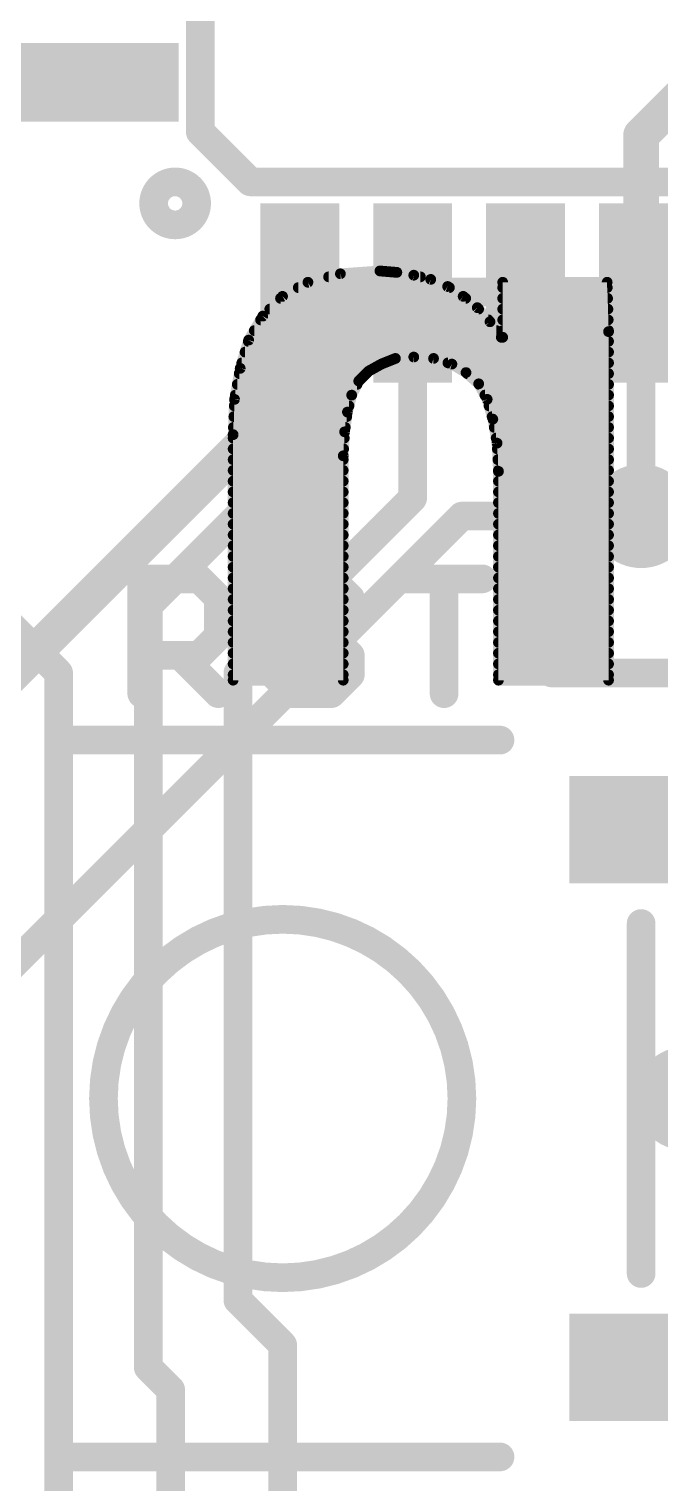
# Model space of a CAD drawing. Extents: x -11.6 to 46, y -5.8 to 74.7.
# Drawn here: x 6.93 to 11.4, y 40.3 to 50.6 of the extents above; entities that cross this region are included whole.
import ezdxf

# ---------------------------------------------------------------- set-up
doc = ezdxf.new("R2010")
doc.units = 0
for name, color, linetype in [('1', 12, 'CONTINUOUS'), ('16', 132, 'CONTINUOUS'), ('18', 110, 'CONTINUOUS'), ('21', 41, 'CONTINUOUS'), ('22', 40, 'CONTINUOUS')]:
    doc.layers.add(name, color=color, linetype=linetype)

# ---------------------------------------------------------------- blocks, each defined once
blk = doc.blocks.new('RECT')
blk.add_solid([(-0.5, -0.5), (0.5, -0.5), (-0.5, 0.5), (0.5, 0.5)])
blk = doc.blocks.new('ROUNDV')
at = {"const_width": 0.5}
blk.add_lwpolyline([(0, -0.25, 1), (0, 0.25, 1), (0, -0.25)], format="xyb", dxfattribs=at)

msp = doc.modelspace()

# ---------------------------------------------------------------- linework, layer by layer
at = {"layer": '1'}
for points, const_width in [([(12.4619, 51.0381), (11.2713, 49.8475)], 0.254), ([(7.3597, 50.2225), (6.725, 50.2225)], 0.2032), ([(11.2713, 49.8475), (11.2713, 48.7489)], 0.254), ([(11.2713, 49.8475), (11.2713, 47.1487)], 0.2032), ([(11.2713, 48.7489), (11.2523, 48.7299)], 0.254), ([(8.8522, 48.7299), (8.8522, 47.5873)], 0.2032), ([(9.6523, 48.7299), (9.6523, 47.276)], 0.2032), ([(10.4523, 48.7299), (10.4523, 46.2215)], 0.2032), ([(8.8522, 47.5873), (7.7788, 46.5138)], 0.2032), ([(9.6523, 47.276), (8.4138, 46.0375)], 0.2032), ([(6.5088, 46.6725), (7.1438, 46.0375)], 0.2032), ([(7.7788, 46.5138), (7.7788, 41.1163)], 0.2032), ([(10.4523, 46.2215), (10.6363, 46.0375)], 0.2032), ([(7.1438, 46.0375), (7.1438, 39.8463)], 0.2032), ([(8.4138, 46.0375), (8.4138, 41.5925)], 0.2032), ([(10.6363, 46.0375), (12.065, 46.0375)], 0.2032), ([(8.4138, 41.5925), (8.7313, 41.275)], 0.2032), ([(8.7313, 41.275), (8.7313, 39.6875)], 0.2032), ([(7.7788, 41.1163), (7.9375, 40.9575)], 0.2032), ([(7.9375, 40.9575), (7.9375, 38.4175)], 0.2032)]:
    msp.add_lwpolyline(points, dxfattribs=dict(at, const_width=const_width))
for points, const_width in [([(7.3597, 50.1717, 1), (7.3597, 50.2733)], 0.1016), ([(11.3347, 49.8475, 1), (11.2078, 49.8475)], 0.127), ([(11.2263, 49.8924, 1), (11.3162, 49.8026)], 0.127), ([(11.3221, 49.8475, 1), (11.2204, 49.8475)], 0.1016), ([(11.2073, 48.7748, 1), (11.2972, 48.685)], 0.127), ([(11.3162, 48.704, 1), (11.2263, 48.7938)], 0.127), ([(8.9031, 48.7299, 1), (8.8014, 48.7299)], 0.1016), ([(9.7031, 48.7299, 1), (9.6014, 48.7299)], 0.1016), ([(10.5031, 48.7299, 1), (10.4015, 48.7299)], 0.1016), ([(11.2078, 48.7489, 1), (11.3347, 48.7489)], 0.127), ([(8.8014, 47.5873, 1), (8.9031, 47.5873)], 0.1016), ([(8.8882, 47.5513, 1), (8.8163, 47.6232)], 0.1016), ([(9.6014, 47.276, 1), (9.7031, 47.276)], 0.1016), ([(9.6882, 47.2401, 1), (9.6163, 47.3119)], 0.1016), ([(11.2204, 47.1487, 1), (11.3221, 47.1487)], 0.1016), ([(7.7428, 46.5497, 1), (7.8147, 46.4778)], 0.1016), ([(7.8296, 46.5138, 1), (7.728, 46.5138)], 0.1016), ([(10.4882, 46.2574, 1), (10.4163, 46.1856)], 0.1016), ([(10.4015, 46.2215, 1), (10.5031, 46.2215)], 0.1016), ([(7.1946, 46.0375, 1), (7.093, 46.0375)], 0.1016), ([(7.1078, 46.0016, 1), (7.1797, 46.0734)], 0.1016), ([(8.4646, 46.0375, 1), (8.3629, 46.0375)], 0.1016), ([(8.3778, 46.0734, 1), (8.4497, 46.0016)], 0.1016), ([(10.6363, 46.0883, 1), (10.6363, 45.9867)], 0.1016), ([(10.6003, 46.0016, 1), (10.6722, 46.0734)], 0.1016), ([(8.4497, 41.6284, 1), (8.3778, 41.5566)], 0.1016), ([(8.3629, 41.5925, 1), (8.4646, 41.5925)], 0.1016), ([(8.7821, 41.275, 1), (8.6805, 41.275)], 0.1016), ([(8.6953, 41.2391, 1), (8.7672, 41.3109)], 0.1016), ([(7.8147, 41.1522, 1), (7.7428, 41.0803)], 0.1016), ([(7.728, 41.1163, 1), (7.8296, 41.1163)], 0.1016), ([(7.9883, 40.9575, 1), (7.8867, 40.9575)], 0.1016), ([(7.9016, 40.9216, 1), (7.9734, 40.9934)], 0.1016)]:
    msp.add_lwpolyline(points, format="xyb", dxfattribs=dict(at, const_width=const_width))
at = {"layer": '16'}
for points, const_width in [([(13.4938, 50.8), (11.43, 48.7363)], 0.2032), ([(9.525, 48.7363), (8.89, 48.1013)], 0.2032), ([(11.43, 48.7363), (9.525, 48.7363)], 0.2032), ([(8.89, 48.1013), (4.2862, 43.4975)], 0.254), ([(4.7625, 41.91), (10.0013, 47.1487)], 0.2032), ([(11.2713, 47.1487), (10.0013, 47.1487)], 0.2032)]:
    msp.add_lwpolyline(points, dxfattribs=dict(at, const_width=const_width))
for points, const_width in [([(9.525, 48.7871, 1), (9.525, 48.6855)], 0.1016), ([(9.5609, 48.7003, 1), (9.4891, 48.7722)], 0.1016), ([(11.43, 48.6855, 1), (11.43, 48.7871)], 0.1016), ([(11.3941, 48.7722, 1), (11.4659, 48.7003)], 0.1016), ([(8.9349, 48.0563, 1), (8.8451, 48.1462)], 0.127), ([(8.8541, 48.1372, 1), (8.9259, 48.0653)], 0.1016), ([(10.0013, 47.1996, 1), (10.0013, 47.0979)], 0.1016), ([(10.0372, 47.1128, 1), (9.9653, 47.1847)], 0.1016), ([(11.2713, 47.0979, 1), (11.2713, 47.1996)], 0.1016)]:
    msp.add_lwpolyline(points, format="xyb", dxfattribs=dict(at, const_width=const_width))
at = {"layer": '21', "const_width": 0.2032}
for points in [[(8.1472, 49.8725), (8.1472, 56.5275)], [(8.1472, 49.8725), (8.5023, 49.5175)], [(15.1573, 49.5175), (8.5023, 49.5175)], [(7.7329, 45.8904), (7.7329, 46.7038)], [(7.7329, 46.7038), (8.1396, 46.7038)], [(8.1396, 46.7038), (8.2752, 46.5683)], [(8.804, 46.7038), (8.6684, 46.5683)], [(9.0751, 46.7038), (8.804, 46.7038)], [(9.2107, 46.5683), (9.0751, 46.7038)], [(9.6039, 46.7038), (10.1462, 46.7038)], [(9.875, 45.8904), (9.875, 46.7038)], [(8.2752, 46.5683), (8.2752, 46.2971)], [(8.6684, 46.5683), (8.6684, 46.4327)], [(8.6684, 46.4327), (8.804, 46.2971)], [(8.2752, 46.2971), (8.1396, 46.1615)], [(8.804, 46.2971), (9.0751, 46.2971)], [(9.0751, 46.2971), (9.2107, 46.1615)], [(8.1396, 46.1615), (7.7329, 46.1615)], [(8.004, 46.1615), (8.2752, 45.8904)], [(9.2107, 46.1615), (9.2107, 46.0259)], [(8.804, 45.8904), (8.6684, 46.0259)], [(9.2107, 46.0259), (9.0751, 45.8904)], [(9.0751, 45.8904), (8.804, 45.8904)], [(7.1913, 45.5613), (10.2713, 45.5613)], [(11.2713, 44.2613), (11.2713, 41.7813)], [(10.2713, 40.4813), (7.1913, 40.4813)]]:
    msp.add_lwpolyline(points, dxfattribs=at)
at = {"layer": '21'}
for points, const_width in [([(8.1832, 49.9084, 1), (8.1113, 49.8366)], 0.1016), ([(8.0964, 49.8725, 1), (8.1981, 49.8725)], 0.1016), ([(7.9693, 49.2125, 1), (7.9693, 49.5173, 1), (7.9693, 49.2125)], 0.2032), ([(8.5023, 49.5683, 1), (8.5023, 49.4667)], 0.1016), ([(8.4663, 49.4816, 1), (8.5382, 49.5534)], 0.1016), ([(7.7836, 46.7038, 1), (7.6821, 46.7038)], 0.1016), ([(7.7329, 46.7546, 1), (7.7329, 46.653)], 0.1016), ([(8.1755, 46.7398, 1), (8.1037, 46.6679)], 0.1016), ([(8.1396, 46.653, 1), (8.1396, 46.7546)], 0.1016), ([(8.804, 46.7546, 1), (8.804, 46.653)], 0.1016), ([(8.8399, 46.6679, 1), (8.768, 46.7398)], 0.1016), ([(9.111, 46.7398, 1), (9.0392, 46.6679)], 0.1016), ([(9.0751, 46.653, 1), (9.0751, 46.7546)], 0.1016), ([(9.6039, 46.7546, 1), (9.6039, 46.653)], 0.1016), ([(9.9259, 46.7038, 1), (9.8242, 46.7038)], 0.1016), ([(10.1462, 46.653, 1), (10.1462, 46.7546)], 0.1016), ([(8.326, 46.5683, 1), (8.2244, 46.5683)], 0.1016), ([(8.2393, 46.5323, 1), (8.3111, 46.6042)], 0.1016), ([(8.6324, 46.6042, 1), (8.7043, 46.5323)], 0.1016), ([(8.7192, 46.5683, 1), (8.6176, 46.5683)], 0.1016), ([(9.1748, 46.5323, 1), (9.2466, 46.6042)], 0.1016), ([(8.7043, 46.4686, 1), (8.6324, 46.3968)], 0.1016), ([(8.6176, 46.4327, 1), (8.7192, 46.4327)], 0.1016), ([(8.3111, 46.2612, 1), (8.2393, 46.333)], 0.1016), ([(8.804, 46.3479, 1), (8.804, 46.2463)], 0.1016), ([(8.768, 46.2612, 1), (8.8399, 46.333)], 0.1016), ([(9.111, 46.333, 1), (9.0392, 46.2612)], 0.1016), ([(9.0751, 46.2463, 1), (9.0751, 46.3479)], 0.1016), ([(7.7329, 46.2123, 1), (7.7329, 46.1107)], 0.1016), ([(8.0399, 46.1974, 1), (7.9681, 46.1256)], 0.1016), ([(8.1396, 46.1107, 1), (8.1396, 46.2123)], 0.1016), ([(8.2244, 46.2971, 1), (8.326, 46.2971)], 0.1016), ([(9.2615, 46.1615, 1), (9.1599, 46.1615)], 0.1016), ([(8.1037, 46.1974, 1), (8.1755, 46.1256)], 0.1016), ([(9.1748, 46.1256, 1), (9.2466, 46.1974)], 0.1016), ([(8.7043, 46.0619, 1), (8.6324, 45.99)], 0.1016), ([(9.1599, 46.0259, 1), (9.2615, 46.0259)], 0.1016), ([(9.2466, 45.99, 1), (9.1748, 46.0619)], 0.1016), ([(8.2393, 45.8544, 1), (8.3111, 45.9263)], 0.1016), ([(8.804, 45.9412, 1), (8.804, 45.8396)], 0.1016), ([(8.768, 45.8544, 1), (8.8399, 45.9263)], 0.1016), ([(9.0392, 45.9263, 1), (9.111, 45.8544)], 0.1016), ([(9.0751, 45.8396, 1), (9.0751, 45.9412)], 0.1016), ([(7.6821, 45.8904, 1), (7.7836, 45.8904)], 0.1016), ([(9.8242, 45.8904, 1), (9.9259, 45.8904)], 0.1016), ([(7.1913, 45.6121, 1), (7.1913, 45.5104)], 0.1016), ([(10.2713, 45.5104, 1), (10.2713, 45.6121)], 0.1016), ([(8.7313, 41.7512, 1), (8.7313, 44.2913, 1), (8.7313, 41.7512)], 0.2032), ([(11.3221, 44.2613, 1), (11.2204, 44.2613)], 0.1016), ([(11.2204, 41.7813, 1), (11.3221, 41.7813)], 0.1016), ([(7.1913, 40.5321, 1), (7.1913, 40.4305)], 0.1016), ([(10.2713, 40.4305, 1), (10.2713, 40.5321)], 0.1016)]:
    msp.add_lwpolyline(points, format="xyb", dxfattribs=dict(at, const_width=const_width))
at = {"layer": '22', "const_width": 0.0762}
for points in [[(8.9102, 48.806), (8.7302, 48.706)], [(9.1402, 48.866), (8.9102, 48.806)], [(9.0567, 48.8442), (9.7074, 48.8442)], [(9.4203, 48.886), (9.1402, 48.866)], [(9.5403, 48.876), (9.4203, 48.886)], [(9.6603, 48.856), (9.5403, 48.876)], [(9.7803, 48.826), (9.6603, 48.856)], [(9.9002, 48.776), (9.7803, 48.826)], [(11.0303, 48.806), (10.2903, 48.806)], [(10.2903, 48.806), (10.2903, 48.416)], [(11.0403, 48.456), (11.0303, 48.806)], [(8.7302, 48.706), (8.5903, 48.566)], [(8.8419, 48.768), (9.9128, 48.768)], [(10.0103, 48.706), (9.9002, 48.776)], [(10.1103, 48.626), (10.0103, 48.706)], [(10.2903, 48.768), (11.0313, 48.768)], [(8.6399, 48.6156), (10.1196, 48.6156)], [(8.7161, 48.6918), (10.028, 48.6918)], [(10.2003, 48.526), (10.1103, 48.626)], [(10.2903, 48.6918), (11.0335, 48.6918)], [(10.2903, 48.6156), (11.0357, 48.6156)], [(8.5903, 48.566), (8.4902, 48.396)], [(8.5746, 48.5394), (10.1882, 48.5394)], [(10.2803, 48.416), (10.2003, 48.526)], [(10.2903, 48.5394), (11.0379, 48.5394)], [(8.4902, 48.396), (8.4303, 48.196)], [(8.4876, 48.387), (11.0403, 48.387)], [(8.5298, 48.4632), (10.2459, 48.4632)], [(10.2903, 48.416), (10.2803, 48.416)], [(10.2903, 48.4632), (11.04, 48.4632)], [(11.0403, 45.986), (11.0403, 48.456)], [(8.4647, 48.3108), (11.0403, 48.3108)], [(8.4303, 48.196), (8.3902, 47.976)], [(8.4418, 48.2346), (9.4518, 48.2346)], [(9.3403, 48.176), (9.4303, 48.226)], [(9.4303, 48.226), (9.5303, 48.266)], [(9.5303, 48.266), (9.6603, 48.276)], [(9.6603, 48.276), (9.8003, 48.266)], [(9.8003, 48.266), (9.9303, 48.226)], [(9.9023, 48.2346), (11.0403, 48.2346)], [(9.9303, 48.226), (10.0303, 48.166)], [(8.4096, 48.0822), (9.2584, 48.0822)], [(8.4234, 48.1584), (9.3227, 48.1584)], [(9.2203, 48.006), (9.2703, 48.106)], [(9.2703, 48.106), (9.3403, 48.176)], [(10.0303, 48.166), (10.1203, 48.086)], [(10.0388, 48.1584), (11.0403, 48.1584)], [(10.1203, 48.086), (10.1803, 47.976)], [(10.1223, 48.0822), (11.0403, 48.0822)], [(8.3902, 47.976), (8.3803, 47.726)], [(8.3957, 48.006), (9.2203, 48.006)], [(9.1903, 47.886), (9.2203, 48.006)], [(10.1639, 48.006), (11.0403, 48.006)], [(10.1803, 47.976), (10.2203, 47.836)], [(8.3884, 47.9298), (9.2012, 47.9298)], [(9.1703, 47.746), (9.1903, 47.886)], [(10.1935, 47.9298), (11.0403, 47.9298)], [(8.3823, 47.7774), (9.1747, 47.7774)], [(8.3854, 47.8536), (9.1856, 47.8536)], [(10.2152, 47.8536), (11.0403, 47.8536)], [(10.2203, 47.836), (10.2503, 47.666)], [(10.2306, 47.7774), (11.0403, 47.7774)], [(8.3803, 47.726), (8.3803, 45.986)], [(8.3803, 47.7012), (9.1676, 47.7012)], [(9.1602, 47.576), (9.1703, 47.746)], [(10.244, 47.7012), (11.0403, 47.7012)], [(10.2503, 47.666), (10.2603, 47.466)], [(8.3803, 47.625), (9.1631, 47.625)], [(9.1602, 45.986), (9.1602, 47.576)], [(10.2523, 47.625), (11.0403, 47.625)], [(8.3803, 47.5488), (9.1602, 47.5488)], [(8.3803, 47.4726), (9.1602, 47.4726)], [(10.2561, 47.5488), (11.0403, 47.5488)], [(10.2599, 47.4726), (11.0403, 47.4726)], [(10.2603, 47.466), (10.2603, 45.986)], [(8.3803, 47.3964), (9.1602, 47.3964)], [(10.2603, 47.3964), (11.0403, 47.3964)], [(8.3803, 47.3202), (9.1602, 47.3202)], [(10.2603, 47.3202), (11.0403, 47.3202)], [(8.3803, 47.244), (9.1602, 47.244)], [(8.3803, 47.1678), (9.1602, 47.1678)], [(10.2603, 47.244), (11.0403, 47.244)], [(10.2603, 47.1678), (11.0403, 47.1678)], [(8.3803, 47.0916), (9.1602, 47.0916)], [(10.2603, 47.0916), (11.0403, 47.0916)], [(8.3803, 47.0154), (9.1602, 47.0154)], [(10.2603, 47.0154), (11.0403, 47.0154)], [(8.3803, 46.9392), (9.1602, 46.9392)], [(8.3803, 46.863), (9.1602, 46.863)], [(10.2603, 46.9392), (11.0403, 46.9392)], [(10.2603, 46.863), (11.0403, 46.863)], [(8.3803, 46.7868), (9.1602, 46.7868)], [(10.2603, 46.7868), (11.0403, 46.7868)], [(8.3803, 46.7106), (9.1602, 46.7106)], [(10.2603, 46.7106), (11.0403, 46.7106)], [(8.3803, 46.6344), (9.1602, 46.6344)], [(8.3803, 46.5582), (9.1602, 46.5582)], [(10.2603, 46.6344), (11.0403, 46.6344)], [(10.2603, 46.5582), (11.0403, 46.5582)], [(8.3803, 46.482), (9.1602, 46.482)], [(10.2603, 46.482), (11.0403, 46.482)], [(8.3803, 46.4058), (9.1602, 46.4058)], [(8.3803, 46.3296), (9.1602, 46.3296)], [(10.2603, 46.4058), (11.0403, 46.4058)], [(10.2603, 46.3296), (11.0403, 46.3296)], [(8.3803, 46.2534), (9.1602, 46.2534)], [(10.2603, 46.2534), (11.0403, 46.2534)], [(8.3803, 46.1772), (9.1602, 46.1772)], [(10.2603, 46.1772), (11.0403, 46.1772)], [(8.3803, 46.101), (9.1602, 46.101)], [(8.3803, 46.0248), (9.1602, 46.0248)], [(10.2603, 46.101), (11.0403, 46.101)], [(10.2603, 46.0248), (11.0403, 46.0248)], [(8.3803, 45.986), (9.1602, 45.986)], [(10.2603, 45.986), (11.0403, 45.986)]]:
    msp.add_lwpolyline(points, dxfattribs=at)
at = {"layer": '22', "const_width": 0.0381}
for points in [[(8.9054, 48.8244, 1), (8.9151, 48.7876)], [(8.9195, 48.7893, 1), (8.901, 48.8227)], [(9.0567, 48.8633, 1), (9.0567, 48.8252)], [(9.1389, 48.885, 1), (9.1416, 48.847)], [(9.1451, 48.8476, 1), (9.1354, 48.8844)], [(9.4218, 48.905, 1), (9.4187, 48.867)], [(9.4216, 48.867, 1), (9.4189, 48.905)], [(9.5434, 48.8948, 1), (9.5371, 48.8572)], [(9.5387, 48.857, 1), (9.5418, 48.895)], [(9.6649, 48.8745, 1), (9.6556, 48.8375)], [(9.6571, 48.8372, 1), (9.6634, 48.8748)], [(9.7074, 48.8252, 1), (9.7074, 48.8633)], [(9.7876, 48.8436, 1), (9.7729, 48.8084)], [(9.7756, 48.8075, 1), (9.7849, 48.8445)], [(10.2903, 48.8251, 1), (10.2903, 48.787)], [(10.3093, 48.806, 1), (10.2712, 48.806)], [(11.0493, 48.8065, 1), (11.0112, 48.8055)], [(11.0303, 48.787, 1), (11.0303, 48.8251)], [(8.721, 48.7227, 1), (8.7395, 48.6893)], [(8.7437, 48.6925, 1), (8.7168, 48.7195)], [(8.8419, 48.7871, 1), (8.8419, 48.749)], [(9.9105, 48.7921, 1), (9.89, 48.7599)], [(9.8929, 48.7584, 1), (9.9076, 48.7936)], [(9.9128, 48.749, 1), (9.9128, 48.7871)], [(10.0222, 48.7209, 1), (9.9983, 48.6911)], [(10, 48.6899, 1), (10.0205, 48.7221)], [(10.2903, 48.7871, 1), (10.2903, 48.749)], [(11.0313, 48.749, 1), (11.0313, 48.7871)], [(8.6399, 48.6347, 1), (8.6399, 48.5966)], [(8.7161, 48.7109, 1), (8.7161, 48.6728)], [(10.028, 48.6728, 1), (10.028, 48.7109)], [(10.1244, 48.6387, 1), (10.0961, 48.6133)], [(10.0983, 48.6111, 1), (10.1222, 48.6409)], [(10.1196, 48.5966, 1), (10.1196, 48.6347)], [(10.2903, 48.7109, 1), (10.2903, 48.6728)], [(10.2903, 48.6347, 1), (10.2903, 48.5966)], [(11.0335, 48.6728, 1), (11.0335, 48.7109)], [(11.0357, 48.5966, 1), (11.0357, 48.6347)], [(8.5746, 48.5585, 1), (8.5746, 48.5204)], [(8.5768, 48.5795, 1), (8.6037, 48.5525)], [(8.6067, 48.5563, 1), (8.5738, 48.5757)], [(10.2157, 48.5372, 1), (10.1848, 48.5148)], [(10.1861, 48.5133, 1), (10.2144, 48.5387)], [(10.1882, 48.5204, 1), (10.1882, 48.5585)], [(10.2903, 48.5585, 1), (10.2903, 48.5204)], [(11.0379, 48.5204, 1), (11.0379, 48.5585)], [(8.4876, 48.4061, 1), (8.4876, 48.368)], [(8.4738, 48.4057, 1), (8.5067, 48.3863)], [(8.5085, 48.3905, 1), (8.472, 48.4015)], [(8.5298, 48.4823, 1), (8.5298, 48.4442)], [(10.2459, 48.4442, 1), (10.2459, 48.4823)], [(10.2803, 48.4351, 1), (10.2803, 48.397)], [(10.2648, 48.4048, 1), (10.2957, 48.4272)], [(10.2903, 48.4823, 1), (10.2903, 48.4442)], [(10.2712, 48.416, 1), (10.3093, 48.416)], [(10.2903, 48.397, 1), (10.2903, 48.4351)], [(11.0593, 48.456, 1), (11.0212, 48.456)], [(11.0212, 48.4555, 1), (11.0593, 48.4565)], [(11.04, 48.4442, 1), (11.04, 48.4823)], [(11.0403, 48.368, 1), (11.0403, 48.4061)], [(8.4647, 48.3299, 1), (8.4647, 48.2918)], [(11.0403, 48.2918, 1), (11.0403, 48.3299)], [(8.412, 48.2015, 1), (8.4485, 48.1905)], [(8.449, 48.1926, 1), (8.4115, 48.1994)], [(8.4418, 48.2537, 1), (8.4418, 48.2156)], [(9.4232, 48.2437, 1), (9.4373, 48.2083)], [(9.4395, 48.2093, 1), (9.421, 48.2427)], [(9.4518, 48.2156, 1), (9.4518, 48.2537)], [(9.5288, 48.285, 1), (9.5317, 48.247)], [(9.5373, 48.2483, 1), (9.5232, 48.2837)], [(9.6616, 48.295, 1), (9.6589, 48.257)], [(9.6617, 48.257, 1), (9.6588, 48.295)], [(9.8059, 48.2842, 1), (9.7946, 48.2478)], [(9.7989, 48.247, 1), (9.8016, 48.285)], [(9.9023, 48.2537, 1), (9.9023, 48.2156)], [(9.9401, 48.2423, 1), (9.9204, 48.2097)], [(9.9246, 48.2078, 1), (9.9359, 48.2442)], [(11.0403, 48.2156, 1), (11.0403, 48.2537)], [(8.4096, 48.1013, 1), (8.4096, 48.0632)], [(8.4234, 48.1775, 1), (8.4234, 48.1394)], [(9.2568, 48.1195, 1), (9.2837, 48.0925)], [(9.2873, 48.0975, 1), (9.2532, 48.1145)], [(9.2584, 48.0632, 1), (9.2584, 48.1013)], [(9.331, 48.1927, 1), (9.3495, 48.1593)], [(9.3227, 48.1394, 1), (9.3227, 48.1775)], [(9.3537, 48.1625, 1), (9.3268, 48.1895)], [(10.0429, 48.1802, 1), (10.0176, 48.1518)], [(10.0388, 48.1775, 1), (10.0388, 48.1394)], [(10.0204, 48.1497, 1), (10.0401, 48.1823)], [(10.137, 48.0951, 1), (10.1035, 48.0769)], [(10.1223, 48.1013, 1), (10.1223, 48.0632)], [(10.1076, 48.0718, 1), (10.1329, 48.1002)], [(11.0403, 48.1394, 1), (11.0403, 48.1775)], [(11.0403, 48.0632, 1), (11.0403, 48.1013)], [(8.4093, 47.9752, 1), (8.3712, 47.9768)], [(8.3957, 48.0251, 1), (8.3957, 47.987)], [(9.2032, 48.0145, 1), (9.2373, 47.9975)], [(9.2387, 48.0014, 1), (9.2018, 48.0106)], [(9.2203, 47.987, 1), (9.2203, 48.0251)], [(10.1639, 48.0251, 1), (10.1639, 47.987)], [(10.1986, 47.9812, 1), (10.1619, 47.9708)], [(11.0403, 47.987, 1), (11.0403, 48.0251)], [(8.3884, 47.9489, 1), (8.3884, 47.9108)], [(8.3715, 47.9794, 1), (8.409, 47.9726)], [(9.1718, 47.8906, 1), (9.2087, 47.8814)], [(9.2091, 47.8833, 1), (9.1714, 47.8887)], [(9.2012, 47.9108, 1), (9.2012, 47.9489)], [(10.1635, 47.9669, 1), (10.197, 47.9851)], [(10.1935, 47.9489, 1), (10.1935, 47.9108)], [(11.0403, 47.9108, 1), (11.0403, 47.9489)], [(8.3823, 47.7965, 1), (8.3823, 47.7584)], [(8.3854, 47.8727, 1), (8.3854, 47.8346)], [(9.1747, 47.7584, 1), (9.1747, 47.7965)], [(9.1856, 47.8346, 1), (9.1856, 47.8727)], [(10.2152, 47.8727, 1), (10.2152, 47.8346)], [(10.239, 47.8393, 1), (10.2015, 47.8327)], [(10.2019, 47.8308, 1), (10.2386, 47.8412)], [(10.2306, 47.7965, 1), (10.2306, 47.7584)], [(11.0403, 47.8346, 1), (11.0403, 47.8727)], [(11.0403, 47.7584, 1), (11.0403, 47.7965)], [(8.3612, 47.7268, 1), (8.3993, 47.7252)], [(8.3993, 47.726, 1), (8.3612, 47.726)], [(8.3803, 47.7203, 1), (8.3803, 47.6822)], [(9.1893, 47.7449, 1), (9.1512, 47.7471)], [(9.1514, 47.7487, 1), (9.1891, 47.7433)], [(9.1676, 47.6822, 1), (9.1676, 47.7203)], [(10.244, 47.7203, 1), (10.244, 47.6822)], [(10.2693, 47.667, 1), (10.2312, 47.665)], [(11.0403, 47.6822, 1), (11.0403, 47.7203)], [(8.3803, 47.6441, 1), (8.3803, 47.6059)], [(9.1793, 47.576, 1), (9.1412, 47.576)], [(9.1631, 47.6059, 1), (9.1631, 47.6441)], [(10.2315, 47.6627, 1), (10.269, 47.6693)], [(10.2523, 47.6441, 1), (10.2523, 47.6059)], [(11.0403, 47.6059, 1), (11.0403, 47.6441)], [(8.3803, 47.5678, 1), (8.3803, 47.5297)], [(8.3803, 47.4916, 1), (8.3803, 47.4535)], [(9.1412, 47.5771, 1), (9.1793, 47.5749)], [(9.1602, 47.5297, 1), (9.1602, 47.5678)], [(9.1602, 47.4535, 1), (9.1602, 47.4916)], [(10.2561, 47.5678, 1), (10.2561, 47.5297)], [(10.2599, 47.4916, 1), (10.2599, 47.4535)], [(10.2793, 47.466, 1), (10.2412, 47.466)], [(11.0403, 47.5297, 1), (11.0403, 47.5678)], [(11.0403, 47.4535, 1), (11.0403, 47.4916)], [(8.3803, 47.4154, 1), (8.3803, 47.3773)], [(9.1602, 47.3773, 1), (9.1602, 47.4154)], [(10.2412, 47.465, 1), (10.2793, 47.467)], [(10.2603, 47.4154, 1), (10.2603, 47.3773)], [(11.0403, 47.3773, 1), (11.0403, 47.4154)], [(8.3803, 47.3392, 1), (8.3803, 47.3011)], [(9.1602, 47.3011, 1), (9.1602, 47.3392)], [(10.2603, 47.3392, 1), (10.2603, 47.3011)], [(11.0403, 47.3011, 1), (11.0403, 47.3392)], [(8.3803, 47.263, 1), (8.3803, 47.2249)], [(8.3803, 47.1868, 1), (8.3803, 47.1487)], [(9.1602, 47.2249, 1), (9.1602, 47.263)], [(9.1602, 47.1487, 1), (9.1602, 47.1868)], [(10.2603, 47.263, 1), (10.2603, 47.2249)], [(10.2603, 47.1868, 1), (10.2603, 47.1487)], [(11.0403, 47.2249, 1), (11.0403, 47.263)], [(11.0403, 47.1487, 1), (11.0403, 47.1868)], [(8.3803, 47.1106, 1), (8.3803, 47.0725)], [(9.1602, 47.0725, 1), (9.1602, 47.1106)], [(10.2603, 47.1106, 1), (10.2603, 47.0725)], [(11.0403, 47.0725, 1), (11.0403, 47.1106)], [(8.3803, 47.0344, 1), (8.3803, 46.9963)], [(9.1602, 46.9963, 1), (9.1602, 47.0344)], [(10.2603, 47.0344, 1), (10.2603, 46.9963)], [(11.0403, 46.9963, 1), (11.0403, 47.0344)], [(8.3803, 46.9582, 1), (8.3803, 46.9201)], [(8.3803, 46.882, 1), (8.3803, 46.8439)], [(9.1602, 46.9201, 1), (9.1602, 46.9582)], [(9.1602, 46.8439, 1), (9.1602, 46.882)], [(10.2603, 46.9582, 1), (10.2603, 46.9201)], [(10.2603, 46.882, 1), (10.2603, 46.8439)], [(11.0403, 46.9201, 1), (11.0403, 46.9582)], [(11.0403, 46.8439, 1), (11.0403, 46.882)], [(8.3803, 46.8058, 1), (8.3803, 46.7677)], [(9.1602, 46.7677, 1), (9.1602, 46.8058)], [(10.2603, 46.8058, 1), (10.2603, 46.7677)], [(11.0403, 46.7677, 1), (11.0403, 46.8058)], [(8.3803, 46.7296, 1), (8.3803, 46.6915)], [(9.1602, 46.6915, 1), (9.1602, 46.7296)], [(10.2603, 46.7296, 1), (10.2603, 46.6915)], [(11.0403, 46.6915, 1), (11.0403, 46.7296)], [(8.3803, 46.6534, 1), (8.3803, 46.6153)], [(8.3803, 46.5772, 1), (8.3803, 46.5391)], [(9.1602, 46.6153, 1), (9.1602, 46.6534)], [(9.1602, 46.5391, 1), (9.1602, 46.5772)], [(10.2603, 46.6534, 1), (10.2603, 46.6153)], [(10.2603, 46.5772, 1), (10.2603, 46.5391)], [(11.0403, 46.6153, 1), (11.0403, 46.6534)], [(11.0403, 46.5391, 1), (11.0403, 46.5772)], [(8.3803, 46.501, 1), (8.3803, 46.4629)], [(9.1602, 46.4629, 1), (9.1602, 46.501)], [(10.2603, 46.501, 1), (10.2603, 46.4629)], [(11.0403, 46.4629, 1), (11.0403, 46.501)], [(8.3803, 46.4248, 1), (8.3803, 46.3867)], [(8.3803, 46.3486, 1), (8.3803, 46.3105)], [(9.1602, 46.3867, 1), (9.1602, 46.4248)], [(9.1602, 46.3105, 1), (9.1602, 46.3486)], [(10.2603, 46.4248, 1), (10.2603, 46.3867)], [(10.2603, 46.3486, 1), (10.2603, 46.3105)], [(11.0403, 46.3867, 1), (11.0403, 46.4248)], [(11.0403, 46.3105, 1), (11.0403, 46.3486)], [(8.3803, 46.2724, 1), (8.3803, 46.2343)], [(9.1602, 46.2343, 1), (9.1602, 46.2724)], [(10.2603, 46.2724, 1), (10.2603, 46.2343)], [(11.0403, 46.2343, 1), (11.0403, 46.2724)], [(8.3803, 46.1962, 1), (8.3803, 46.1581)], [(9.1602, 46.1581, 1), (9.1602, 46.1962)], [(10.2603, 46.1962, 1), (10.2603, 46.1581)], [(11.0403, 46.1581, 1), (11.0403, 46.1962)], [(8.3803, 46.12, 1), (8.3803, 46.0819)], [(8.3803, 46.0438, 1), (8.3803, 46.0057)], [(9.1602, 46.0819, 1), (9.1602, 46.12)], [(9.1602, 46.0057, 1), (9.1602, 46.0438)], [(10.2603, 46.12, 1), (10.2603, 46.0819)], [(10.2603, 46.0438, 1), (10.2603, 46.0057)], [(11.0403, 46.0819, 1), (11.0403, 46.12)], [(11.0403, 46.0057, 1), (11.0403, 46.0438)], [(8.3803, 46.0051, 1), (8.3803, 45.967)], [(8.3612, 45.986, 1), (8.3993, 45.986)], [(9.1412, 45.986, 1), (9.1793, 45.986)], [(9.1602, 45.967, 1), (9.1602, 46.0051)], [(10.2412, 45.986, 1), (10.2793, 45.986)], [(10.2603, 46.0051, 1), (10.2603, 45.967)], [(11.0212, 45.986, 1), (11.0593, 45.986)], [(11.0403, 45.967, 1), (11.0403, 46.0051)]]:
    msp.add_lwpolyline(points, format="xyb", dxfattribs=at)

# ---------------------------------------------------------------- block references
at = {"layer": '1', "rotation": 90}
for p, xscale, yscale in [((7.3597, 50.2225), 0.5588, 1.27), ((8.8522, 48.7299), 1.27, 0.5588), ((9.6523, 48.7299), 1.27, 0.5588), ((10.4523, 48.7299), 1.27, 0.5588), ((11.2523, 48.7299), 1.27, 0.5588), ((11.5252, 44.9263), 0.762, 1.524), ((11.5252, 41.1163), 0.762, 1.524)]:
    msp.add_blockref('RECT', p, dxfattribs=dict(at, xscale=xscale, yscale=yscale))
at = {"layer": '18', "xscale": 0.7366, "yscale": 0.7366}
for p in [(11.2713, 47.1487), (11.2713, 47.1487), (11.5888, 43.0213), (11.5888, 43.0213)]:
    msp.add_blockref('ROUNDV', p, dxfattribs=at)

doc.saveas('drawing.dxf')
